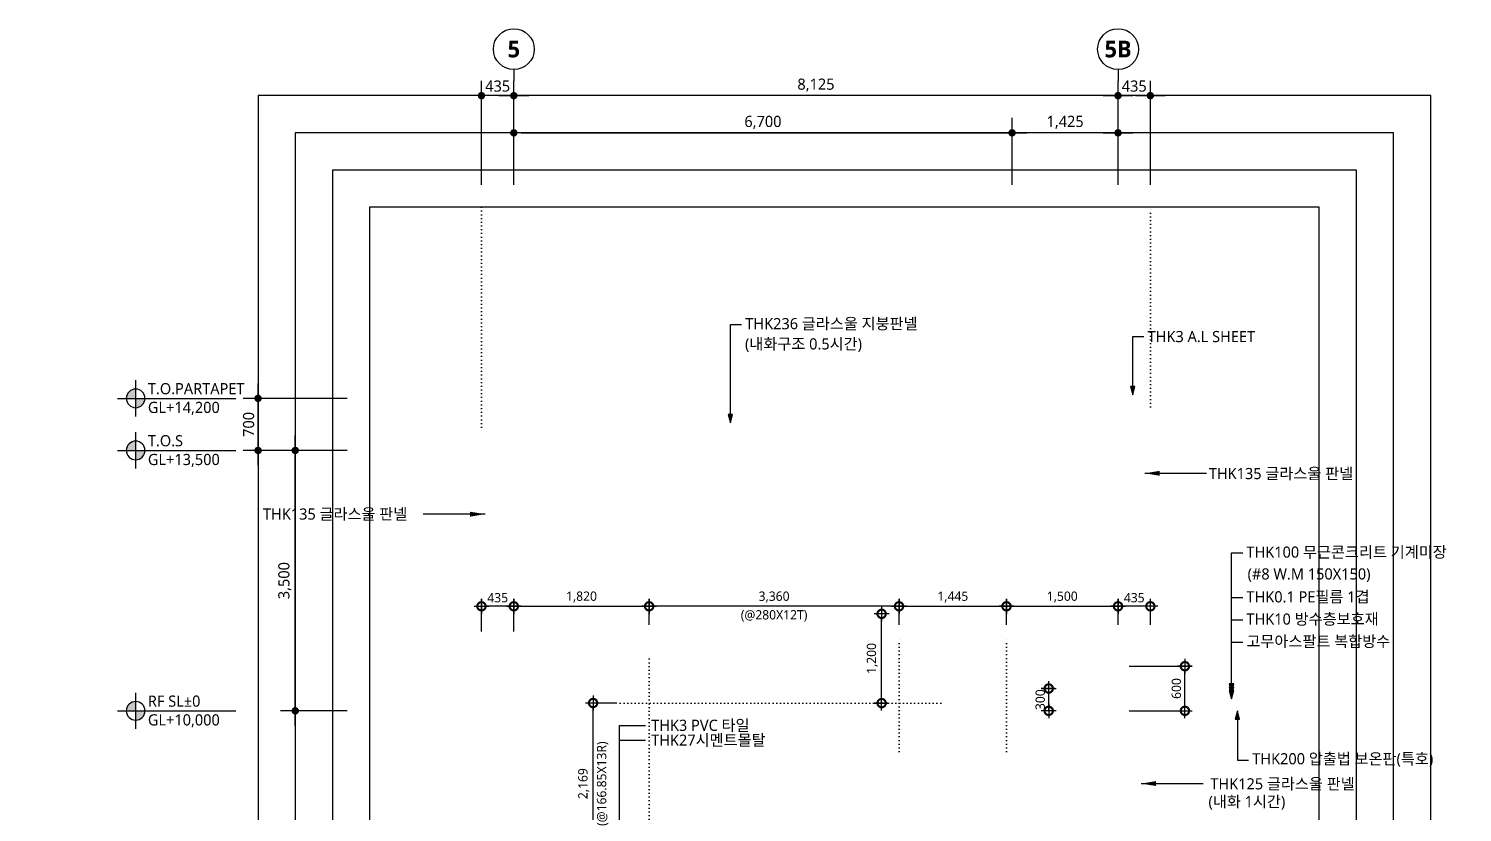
# Model space of a CAD drawing. Header units: millimetres. Extents: x 2325 to 124624, y 1250 to 28650.
# Drawn here: x 43940 to 63219, y 17004 to 27537 of the extents above; entities that cross this region are included whole.
import ezdxf
from ezdxf import colors
from ezdxf.entities.mleader import LeaderData, LeaderLine
from ezdxf.enums import TextEntityAlignment as Align
from ezdxf.math import Vec2, Vec3
from ezdxf.xclip import XClip

# ---------------------------------------------------------------- set-up
doc = ezdxf.new("R2010")
doc.units = ezdxf.units.MM
doc.header["$LTSCALE"] = 200
doc.header["$XCLIPFRAME"] = 0
doc.header["$PDMODE"] = 3
doc.linetypes.add('CEN-GAUN', pattern=[32.2, 30, -1, 0.2, -1])
doc.linetypes.add('DOT-GAUN', pattern=[1.25, 0, -1.25])
doc.layers.get('Defpoints').update_dxf_attribs({"color": 137})
for name, color, linetype in [('01하지철물', 253, 'Continuous'), ('3', 3, 'Continuous'), ('6방수', 6, 'Continuous'), ('8ELE', 8, 'Continuous'), ('A-CON', 2, 'Continuous'), ('A-ELE9', 9, 'Continuous'), ('CEN', 1, 'CEN-GAUN'), ('DIM', 7, 'Continuous'), ('DIM-INT', 7, 'Continuous'), ('HAT-254', 254, 'Continuous'), ('SEC-5', 6, 'Continuous'), ('SYM-BUB', 3, 'Continuous'), ('SYM-LEAD', 6, 'Continuous'), ('SYM-LEVEL', 7, 'Continuous'), ('TAG', 6, 'Continuous'), ('TEXT', 3, 'Continuous'), ('X-ER', 15, 'ER-X')]:
    doc.layers.add(name, color=color, linetype=linetype)
doc.layers.add('02Waste', color=171, linetype='Continuous', plot=False)
doc.layers.add('CEN-ETC', color=1, linetype='DOT-GAUN', plot=False)
doc.styles.get("Standard").update_dxf_attribs({"font": 'malgun.ttf'})
doc.styles.add('맑은고딕', font='malgun.ttf')
doc.styles.add('맑은고딕B', font='malgunbd.ttf')
doc.styles.add('스타일1', font='malgun.ttf')
doc.linetypes.add('ER-X', pattern='A,10,-0.8,["X",Standard,S=0.6,R=0,X=-0.15,Y=-0.3],-0.8', length=11.6)
doc.dimstyles.new('CJA-S-50', dxfattribs={"dimscale": 50, "dimtxt": 2.5, "dimasz": 1, "dimexe": 2, "dimexo": 3, "dimgap": 1, "dimtad": 1, "dimdec": 0, "dimzin": 1, "dimdsep": 46, "dimlunit": 6, "dimtxsty": '스타일1', "dimblk": 'GAUN-DOT', "dimcen": -2, "dimdle": 2, "dimclrd": 256, "dimclre": 256, "dimclrt": 3, "dimadec": 0, "dimazin": 0, "dimtfac": 1, "dimtdec": 0, "dimtix": 1, "dimtmove": 2, "dimatfit": 3, "dimldrblk": 'DOTSMALL', "dimfxl": 1, "dimtolj": 1, "dimtzin": 1, "dimarcsym": 0})
doc.dimstyles.new('DIM-QD 1', dxfattribs={"dimscale": 100, "dimtxt": 3, "dimasz": 1.5, "dimexe": 1, "dimexo": 0, "dimgap": 1, "dimtad": 1, "dimdec": 3, "dimdsep": 46, "dimlunit": 6, "dimtxsty": '스타일1', "dimblk1": 'ARCHTICK', "dimblk2": 'DOT', "dimsah": 1, "dimcen": 0, "dimclrd": 256, "dimclre": 256, "dimclrt": 3, "dimazin": 2, "dimtfac": 1, "dimtdec": 3, "dimtix": 1, "dimtmove": 2, "dimatfit": 3, "dimldrblk": 'DOT', "dimfxl": 1, "dimtolj": 1, "dimtzin": 0, "dimarcsym": 0})
doc.dimstyles.new('DIM-QD 2', dxfattribs={"dimscale": 100, "dimtxt": 3, "dimasz": 2, "dimexe": 1, "dimexo": 0, "dimgap": 1, "dimtad": 1, "dimdec": 3, "dimdsep": 46, "dimlunit": 6, "dimtxsty": '스타일1', "dimblk1": 'ARCHTICK', "dimblk2": 'DOT', "dimsah": 1, "dimcen": 0, "dimclrd": 256, "dimclre": 256, "dimclrt": 3, "dimazin": 2, "dimtfac": 1, "dimtdec": 3, "dimtix": 1, "dimtmove": 2, "dimatfit": 3, "dimfxl": 1, "dimtolj": 1, "dimtzin": 0, "dimarcsym": 0})
doc.dimstyles.new('GAUN-100', dxfattribs={"dimscale": 100, "dimtxt": 1.5, "dimasz": 1, "dimexe": 2, "dimexo": 3, "dimgap": 0.5, "dimtad": 1, "dimdec": 0, "dimzin": 1, "dimdsep": 46, "dimlunit": 6, "dimtxsty": '맑은고딕', "dimblk": 'CJDOT', "dimcen": 0.09, "dimdle": 1, "dimclrd": 256, "dimclre": 256, "dimclrt": 3, "dimadec": 0, "dimazin": 0, "dimtfac": 1, "dimtdec": 0, "dimtix": 1, "dimtmove": 2, "dimatfit": 3, "dimldrblk": 'CJDOT', "dimfxl": 1, "dimtolj": 1, "dimtzin": 1, "dimarcsym": 0})

# ---------------------------------------------------------------- blocks, each defined once
blk = doc.blocks.new('NEW_BUB')
at = {"layer": 'SYM-BUB', "color": 6}
blk.add_line((0, 3), (0, 0), dxfattribs=at)
blk.add_circle((0, 8.5), 5.5, dxfattribs=at)
at = {"layer": 'SYM-BUB', "color": 3, "style": '맑은고딕B'}
blk.add_attdef('X', text='', height=4.5, dxfattribs=at).set_placement((0, 8.5), align=Align.MIDDLE)
blk = doc.blocks.new('CJDOT')
blk.add_line((-2, 0), (2, 0))
at = {"const_width": 0.5}
blk.add_lwpolyline([(-0.25, 0, 1), (0.25, 0, 1)], format="xyb", close=True, dxfattribs=at)
blk = doc.blocks.new('*D23')
at = {"layer": 'Defpoints', "color": 0, "transparency": 16777216}
for p in [(50464, 26637), (50464, 25137), (58589, 25137)]:
    blk.add_point(p, dxfattribs=at)
at = {"layer": 'DIM', "lineweight": -2, "transparency": 16777216}
for p, q in [((50464, 25437), (50464, 26837)), ((58589, 25437), (58589, 26837)), ((58489, 26637), (50564, 26637))]:
    blk.add_line(p, q, dxfattribs=at)
at = {"layer": 'DIM', "lineweight": -2, "transparency": 16777216, "xscale": 100, "yscale": 100, "zscale": 100, "rotation": 180}
blk.add_blockref('CJDOT', (50464, 26637), dxfattribs=at)
at = {"layer": 'DIM', "lineweight": -2, "transparency": 16777216, "xscale": 100, "yscale": 100, "zscale": 100}
blk.add_blockref('CJDOT', (58589, 26637), dxfattribs=at)
at = {"layer": 'DIM', "color": 3, "transparency": 16777216, "insert": (54527, 26778), "char_height": 150, "attachment_point": 5, "style": '맑은고딕'}
blk.add_mtext('\\A1;8,125', dxfattribs=at)
blk = doc.blocks.new('*D24')
at = {"layer": 'Defpoints', "color": 0, "transparency": 16777216}
for p in [(48525, 21868), (47025, 8368), (48525, 8368)]:
    blk.add_point(p, dxfattribs=at)
at = {"layer": 'DIM', "lineweight": -2, "transparency": 16777216}
for p, q in [((48225, 21868), (46825, 21868)), ((47025, 21768), (47025, 8468)), ((48225, 8368), (46825, 8368))]:
    blk.add_line(p, q, dxfattribs=at)
at = {"layer": 'DIM', "lineweight": -2, "transparency": 16777216, "xscale": 100, "yscale": 100, "zscale": 100}
for p, rotation in [((47025, 21868), 90), ((47025, 8368), 270)]:
    blk.add_blockref('CJDOT', p, dxfattribs=dict(at, rotation=rotation))
at = {"layer": 'DIM', "color": 3, "transparency": 16777216, "insert": (46885, 15118), "char_height": 150, "attachment_point": 5, "rotation": 90, "style": '맑은고딕'}
blk.add_mtext('\\A1;13,500', dxfattribs=at)
blk = doc.blocks.new('*D25')
at = {"layer": 'Defpoints', "color": 0, "transparency": 16777216}
for p in [(47525, 21868), (48525, 21868), (48525, 18368)]:
    blk.add_point(p, dxfattribs=at)
at = {"layer": 'DIM', "lineweight": -2, "transparency": 16777216}
for p, q in [((48225, 21868), (47325, 21868)), ((47525, 18468), (47525, 21768)), ((48225, 18368), (47325, 18368))]:
    blk.add_line(p, q, dxfattribs=at)
at = {"layer": 'DIM', "lineweight": -2, "transparency": 16777216, "xscale": 100, "yscale": 100, "zscale": 100}
for p, rotation in [((47525, 21868), 90), ((47525, 18368), 270)]:
    blk.add_blockref('CJDOT', p, dxfattribs=dict(at, rotation=rotation))
at = {"layer": 'DIM', "color": 3, "transparency": 16777216, "insert": (47385, 20118), "char_height": 150, "attachment_point": 5, "rotation": 90, "style": '맑은고딕'}
blk.add_mtext('\\A1;3,500', dxfattribs=at)
blk = doc.blocks.new('*D26')
at = {"layer": 'Defpoints', "color": 0, "transparency": 16777216}
for p in [(48525, 18368), (47525, 13868), (48525, 13868)]:
    blk.add_point(p, dxfattribs=at)
at = {"layer": 'DIM', "lineweight": -2, "transparency": 16777216}
for p, q in [((48225, 18368), (47325, 18368)), ((47525, 18268), (47525, 13968)), ((48225, 13868), (47325, 13868))]:
    blk.add_line(p, q, dxfattribs=at)
at = {"layer": 'DIM', "lineweight": -2, "transparency": 16777216, "xscale": 100, "yscale": 100, "zscale": 100}
for p, rotation in [((47525, 18368), 90), ((47525, 13868), 270)]:
    blk.add_blockref('CJDOT', p, dxfattribs=dict(at, rotation=rotation))
at = {"layer": 'DIM', "color": 3, "transparency": 16777216, "insert": (47385, 16118), "char_height": 150, "attachment_point": 5, "rotation": 90, "style": '맑은고딕'}
blk.add_mtext('\\A1;4,500', dxfattribs=at)
blk = doc.blocks.new('LEVEL1')
at = {"layer": 'SYM-LEVEL'}
h = blk.add_hatch(color=6, dxfattribs=at)
edge = h.paths.add_edge_path()
edge.add_ellipse((4.87, 0), major_axis=(1.77, 1.77), ratio=1, start_angle=405, end_angle=495)
edge.add_line((2.37, 0), (4.87, 0))
edge.add_line((4.87, 0), (4.87, 2.5))
edge = h.paths.add_edge_path()
edge.add_ellipse((4.87, 0), major_axis=(1.77, 1.77), ratio=1, start_angle=225, end_angle=315)
edge.add_line((7.37, 0), (4.87, 0))
edge.add_line((4.87, 0), (4.87, -2.5))
at = {"layer": 'SYM-LEVEL', "color": 6}
for p, q in [((4.87, 4.87), (4.87, -4.87)), ((0, 0), (9.74, 0)), ((9.07, 0), (31.8, 0))]:
    blk.add_line(p, q, dxfattribs=at)
blk.add_ellipse((4.87, 0), major_axis=(1.77, 1.77), ratio=1, start_param=5.497787, end_param=11.780972, dxfattribs=at)
at = {"layer": 'SYM-LEVEL', "color": 3, "style": '스타일1'}
for tag, p in [('1층-바닥마감', (8.16, 1.11)), ('EL-+100', (8.16, -3.93))]:
    blk.add_attdef(tag, p, '', height=3, dxfattribs=at)
blk = doc.blocks.new('CJA-AH')
at = {"layer": 'TAG'}
h = blk.add_hatch(color=256, dxfattribs=at)
h.dxf.hatch_style = 1
h.paths.add_polyline_path([(-0.75, -0.2), (0, 0), (-0.75, 0.2)])
blk.add_lwpolyline([(-0.75, -0.2), (0, 0), (-0.75, 0.2)], close=True, dxfattribs=at)
blk.add_lwpolyline([(0, 0), (-1, 0)], dxfattribs=at)
blk = doc.blocks.new('_ARCHTICK')
at = {"color": 0, "linetype": 'ByBlock', "const_width": 0.15}
blk.add_lwpolyline([(-0.5, -0.5), (0.5, 0.5)], dxfattribs=at)
blk = doc.blocks.new('_DOT')
at = {"color": 0, "linetype": 'ByBlock'}
blk.add_line((-0.5, 0), (-1, 0), dxfattribs=at)
at = {"color": 0, "linetype": 'ByBlock', "const_width": 0.5}
blk.add_lwpolyline([(-0.25, 0, 1), (0.25, 0, 1)], format="xyb", close=True, dxfattribs=at)
blk = doc.blocks.new('*D30')
at = {"layer": 'Defpoints', "color": 0, "transparency": 16777216}
for p in [(47025, 22568), (48525, 22568), (48525, 21868)]:
    blk.add_point(p, dxfattribs=at)
at = {"layer": 'DIM', "lineweight": -2, "transparency": 16777216}
for p, q in [((48225, 22568), (46825, 22568)), ((47025, 21968), (47025, 22468)), ((48225, 21868), (46825, 21868))]:
    blk.add_line(p, q, dxfattribs=at)
at = {"layer": 'DIM', "lineweight": -2, "transparency": 16777216, "xscale": 100, "yscale": 100, "zscale": 100}
for p, rotation in [((47025, 22568), 90), ((47025, 21868), 270)]:
    blk.add_blockref('CJDOT', p, dxfattribs=dict(at, rotation=rotation))
at = {"layer": 'DIM', "color": 3, "transparency": 16777216, "insert": (46898, 22218), "char_height": 150, "attachment_point": 5, "rotation": 90, "style": '맑은고딕'}
blk.add_mtext('\\A1;700', dxfattribs=at)
blk = doc.blocks.new('GAUN-DOT')
at = {"linetype": 'ByBlock'}
for p, q in [((2, 0), (-2, 0)), ((0, -2), (0, 2))]:
    blk.add_line(p, q, dxfattribs=at)
at = {"const_width": 2.25}
blk.add_lwpolyline([(0, 0.28125, 1), (0, -0.28125, 1)], format="xyb", close=True, dxfattribs=at)
blk = doc.blocks.new('*D32')
at = {"layer": 'Defpoints', "color": 0, "transparency": 16777216}
for p in [(52284, 19773), (50464, 19372), (52284, 19372)]:
    blk.add_point(p, dxfattribs=at)
at = {"layer": 'DIM-INT', "lineweight": -2, "transparency": 16777216}
for p, q in [((50464, 19522), (50464, 19873)), ((52284, 19522), (52284, 19873)), ((50514, 19773), (52234, 19773))]:
    blk.add_line(p, q, dxfattribs=at)
at = {"layer": 'DIM-INT', "lineweight": -2, "transparency": 16777216, "xscale": 50, "yscale": 50, "zscale": 50, "rotation": 180}
blk.add_blockref('GAUN-DOT', (50464, 19773), dxfattribs=at)
at = {"layer": 'DIM-INT', "lineweight": -2, "transparency": 16777216, "xscale": 50, "yscale": 50, "zscale": 50}
blk.add_blockref('GAUN-DOT', (52284, 19773), dxfattribs=at)
at = {"layer": 'DIM-INT', "color": 3, "transparency": 16777216, "insert": (51374, 19898), "char_height": 125, "attachment_point": 5, "style": '스타일1'}
blk.add_mtext('\\A1;1,820', dxfattribs=at)
blk = doc.blocks.new('_DotSmall')
at = {"color": 0, "linetype": 'ByBlock', "const_width": 0.5}
blk.add_lwpolyline([(-0.0625, 0, 1), (0.0625, 0, 1)], format="xyb", close=True, dxfattribs=at)
blk = doc.blocks.new('*D33')
at = {"layer": 'Defpoints', "color": 0, "transparency": 16777216}
for p in [(52284, 19773), (52284, 19372), (55644, 19372)]:
    blk.add_point(p, dxfattribs=at)
at = {"layer": 'DIM-INT', "lineweight": -2, "transparency": 16777216}
for p, q in [((52284, 19522), (52284, 19873)), ((55644, 19522), (55644, 19873)), ((55594, 19773), (52334, 19773))]:
    blk.add_line(p, q, dxfattribs=at)
at = {"layer": 'DIM-INT', "lineweight": -2, "transparency": 16777216, "xscale": 50, "yscale": 50, "zscale": 50, "rotation": 180}
blk.add_blockref('GAUN-DOT', (52284, 19773), dxfattribs=at)
at = {"layer": 'DIM-INT', "lineweight": -2, "transparency": 16777216, "xscale": 50, "yscale": 50, "zscale": 50}
blk.add_blockref('GAUN-DOT', (55644, 19773), dxfattribs=at)
at = {"layer": 'DIM-INT', "color": 3, "transparency": 16777216, "char_height": 125, "attachment_point": 5, "style": '스타일1'}
for s, insert in [('\\A1;3,360', (53964, 19898)), ('\\A1;(@280X12T)', (53964, 19645))]:
    blk.add_mtext(s, dxfattribs=dict(at, insert=insert))
blk = doc.blocks.new('*D34')
at = {"layer": 'Defpoints', "color": 0, "transparency": 16777216}
for p in [(57089, 19773), (55644, 19372), (57089, 19372)]:
    blk.add_point(p, dxfattribs=at)
at = {"layer": 'DIM-INT', "lineweight": -2, "transparency": 16777216}
for p, q in [((55644, 19522), (55644, 19873)), ((57089, 19522), (57089, 19873)), ((55694, 19773), (57039, 19773))]:
    blk.add_line(p, q, dxfattribs=at)
at = {"layer": 'DIM-INT', "lineweight": -2, "transparency": 16777216, "xscale": 50, "yscale": 50, "zscale": 50, "rotation": 180}
blk.add_blockref('GAUN-DOT', (55644, 19773), dxfattribs=at)
at = {"layer": 'DIM-INT', "lineweight": -2, "transparency": 16777216, "xscale": 50, "yscale": 50, "zscale": 50}
blk.add_blockref('GAUN-DOT', (57089, 19773), dxfattribs=at)
at = {"layer": 'DIM-INT', "color": 3, "transparency": 16777216, "insert": (56367, 19898), "char_height": 125, "attachment_point": 5, "style": '스타일1'}
blk.add_mtext('\\A1;1,445', dxfattribs=at)
blk = doc.blocks.new('*D42')
at = {"layer": 'Defpoints', "color": 0, "transparency": 16777216}
for p in [(50029, 26637), (50029, 25137), (50464, 25137)]:
    blk.add_point(p, dxfattribs=at)
at = {"layer": 'DIM', "lineweight": -2, "transparency": 16777216}
for p, q in [((50029, 25437), (50029, 26837)), ((50464, 25437), (50464, 26837)), ((50364, 26637), (50129, 26637))]:
    blk.add_line(p, q, dxfattribs=at)
at = {"layer": 'DIM', "lineweight": -2, "transparency": 16777216, "xscale": 100, "yscale": 100, "zscale": 100, "rotation": 180}
blk.add_blockref('CJDOT', (50029, 26637), dxfattribs=at)
at = {"layer": 'DIM', "lineweight": -2, "transparency": 16777216, "xscale": 100, "yscale": 100, "zscale": 100}
blk.add_blockref('CJDOT', (50464, 26637), dxfattribs=at)
at = {"layer": 'DIM', "color": 3, "transparency": 16777216, "insert": (50247, 26765), "char_height": 150, "attachment_point": 5, "style": '맑은고딕'}
blk.add_mtext('\\A1;435', dxfattribs=at)
blk = doc.blocks.new('*D43')
at = {"layer": 'Defpoints', "color": 0, "transparency": 16777216}
for p in [(58589, 26637), (58589, 25137), (59024, 25137)]:
    blk.add_point(p, dxfattribs=at)
at = {"layer": 'DIM', "lineweight": -2, "transparency": 16777216}
for p, q in [((58589, 25437), (58589, 26837)), ((59024, 25437), (59024, 26837)), ((58924, 26637), (58689, 26637))]:
    blk.add_line(p, q, dxfattribs=at)
at = {"layer": 'DIM', "lineweight": -2, "transparency": 16777216, "xscale": 100, "yscale": 100, "zscale": 100, "rotation": 180}
blk.add_blockref('CJDOT', (58589, 26637), dxfattribs=at)
at = {"layer": 'DIM', "lineweight": -2, "transparency": 16777216, "xscale": 100, "yscale": 100, "zscale": 100}
blk.add_blockref('CJDOT', (59024, 26637), dxfattribs=at)
at = {"layer": 'DIM', "color": 3, "transparency": 16777216, "insert": (58807, 26765), "char_height": 150, "attachment_point": 5, "style": '맑은고딕'}
blk.add_mtext('\\A1;435', dxfattribs=at)
blk = doc.blocks.new('*D46')
at = {"layer": 'Defpoints', "color": 0, "transparency": 16777216}
for p in [(51530, 18473), (52001, 18473), (52001, 16304)]:
    blk.add_point(p, dxfattribs=at)
at = {"layer": 'DIM-INT', "lineweight": -2, "transparency": 16777216}
for p, q in [((51851, 18473), (51430, 18473)), ((51530, 16354), (51530, 18423)), ((51851, 16304), (51430, 16304))]:
    blk.add_line(p, q, dxfattribs=at)
at = {"layer": 'DIM-INT', "lineweight": -2, "transparency": 16777216, "xscale": 50, "yscale": 50, "zscale": 50}
for p, rotation in [((51530, 18473), 90), ((51530, 16304), 270)]:
    blk.add_blockref('GAUN-DOT', p, dxfattribs=dict(at, rotation=rotation))
at = {"layer": 'DIM-INT', "color": 3, "transparency": 16777216, "char_height": 125, "attachment_point": 5, "rotation": 90, "style": '스타일1'}
for s, insert in [('\\A1;(@166.85X13R)', (51658, 17389)), ('\\A1;2,169', (51404, 17389))]:
    blk.add_mtext(s, dxfattribs=dict(at, insert=insert))
blk = doc.blocks.new('*D72')
at = {"layer": 'Defpoints', "color": 0, "transparency": 16777216}
for p in [(50029, 19773), (50029, 19285), (50464, 19285)]:
    blk.add_point(p, dxfattribs=at)
at = {"layer": 'DIM-INT', "lineweight": -2, "transparency": 16777216}
for p, q in [((50029, 19435), (50029, 19873)), ((50464, 19435), (50464, 19873)), ((50414, 19773), (50079, 19773))]:
    blk.add_line(p, q, dxfattribs=at)
at = {"layer": 'DIM-INT', "lineweight": -2, "transparency": 16777216, "xscale": 50, "yscale": 50, "zscale": 50, "rotation": 180}
blk.add_blockref('GAUN-DOT', (50029, 19773), dxfattribs=at)
at = {"layer": 'DIM-INT', "lineweight": -2, "transparency": 16777216, "xscale": 50, "yscale": 50, "zscale": 50}
blk.add_blockref('GAUN-DOT', (50464, 19773), dxfattribs=at)
at = {"layer": 'DIM-INT', "color": 3, "transparency": 16777216, "insert": (50247, 19888), "char_height": 125, "attachment_point": 5, "style": '스타일1'}
blk.add_mtext('\\A1;435', dxfattribs=at)
blk = doc.blocks.new('*D73')
at = {"layer": 'Defpoints', "color": 0, "transparency": 16777216}
for p in [(58589, 19773), (58589, 19372), (59024, 19372)]:
    blk.add_point(p, dxfattribs=at)
at = {"layer": 'DIM-INT', "lineweight": -2, "transparency": 16777216}
for p, q in [((58589, 19522), (58589, 19873)), ((59024, 19522), (59024, 19873)), ((58974, 19773), (58639, 19773))]:
    blk.add_line(p, q, dxfattribs=at)
at = {"layer": 'DIM-INT', "lineweight": -2, "transparency": 16777216, "xscale": 50, "yscale": 50, "zscale": 50, "rotation": 180}
blk.add_blockref('GAUN-DOT', (58589, 19773), dxfattribs=at)
at = {"layer": 'DIM-INT', "lineweight": -2, "transparency": 16777216, "xscale": 50, "yscale": 50, "zscale": 50}
blk.add_blockref('GAUN-DOT', (59024, 19773), dxfattribs=at)
at = {"layer": 'DIM-INT', "color": 3, "transparency": 16777216, "insert": (58807, 19888), "char_height": 125, "attachment_point": 5, "style": '스타일1'}
blk.add_mtext('\\A1;435', dxfattribs=at)
blk = doc.blocks.new('*D74')
at = {"layer": 'Defpoints', "color": 0, "transparency": 16777216}
for p in [(58589, 18968), (59488, 18968), (58589, 18368)]:
    blk.add_point(p, dxfattribs=at)
at = {"layer": 'DIM-INT', "lineweight": -2, "transparency": 16777216}
for p, q in [((58739, 18968), (59588, 18968)), ((59488, 18418), (59488, 18918)), ((58739, 18368), (59588, 18368))]:
    blk.add_line(p, q, dxfattribs=at)
at = {"layer": 'DIM-INT', "lineweight": -2, "transparency": 16777216, "xscale": 50, "yscale": 50, "zscale": 50}
for p, rotation in [((59488, 18968), 90), ((59488, 18368), 270)]:
    blk.add_blockref('GAUN-DOT', p, dxfattribs=dict(at, rotation=rotation))
at = {"layer": 'DIM-INT', "color": 3, "transparency": 16777216, "insert": (59373, 18668), "char_height": 125, "attachment_point": 5, "rotation": 90, "style": '스타일1'}
blk.add_mtext('\\A1;600', dxfattribs=at)
blk = doc.blocks.new('*D153')
at = {"layer": 'Defpoints', "color": 0, "transparency": 16777216}
for p in [(57657, 18668), (57892, 18668), (57892, 18368)]:
    blk.add_point(p, dxfattribs=at)
at = {"layer": 'DIM-INT', "lineweight": -2, "transparency": 16777216}
for p, q in [((57657, 18718), (57657, 18768)), ((57742, 18668), (57557, 18668)), ((57657, 18368), (57657, 18668)), ((57742, 18368), (57557, 18368)), ((57657, 18318), (57657, 18268))]:
    blk.add_line(p, q, dxfattribs=at)
at = {"layer": 'DIM-INT', "lineweight": -2, "transparency": 16777216, "xscale": 50, "yscale": 50, "zscale": 50}
for p, rotation in [((57657, 18668), 270), ((57657, 18368), 90)]:
    blk.add_blockref('GAUN-DOT', p, dxfattribs=dict(at, rotation=rotation))
at = {"layer": 'DIM-INT', "color": 3, "transparency": 16777216, "insert": (57543, 18518), "char_height": 125, "attachment_point": 5, "rotation": 90, "style": '스타일1'}
blk.add_mtext('\\A1;300', dxfattribs=at)
blk = doc.blocks.new('dddbbsdfd')
at = {"layer": 'HAT-254'}
h = blk.add_hatch(color=256, dxfattribs=at)
h.dxf.hatch_style = 1
h.paths.add_polyline_path([(233855.8, 129398.4), (234205.8, 129398.4), (234205.8, 129248.4), (214955.8, 129248.4), (214955.8, 129398.4), (215055.8, 129398.4), (215055.8, 129898.4), (215205.8, 129898.4), (215205.8, 129818.4), (215345.8, 129788.4), (215345.8, 129668.4), (215175.8, 129668.4), (215205.8, 129628.4), (215205.8, 129398.4), (233705.8, 129398.4), (233705.8, 129728.4), (233735.8, 129768.4), (233565.8, 129768.4), (233565.8, 129888.4), (233705.8, 129918.4), (233705.8, 129998.4), (233855.8, 129998.4)])
at = {"layer": '01하지철물'}
for points in [[(214690.8, 130498.4), (233670.8, 130498.4)], [(233670.8, 130398.4), (215300.8, 130398.4)]]:
    blk.add_lwpolyline(points, dxfattribs=at)
at = {"layer": '3', "color": 251}
for p, q in [((233670.8, 130698.4), (215355.8, 130698.4)), ((233670.8, 130648.4), (215355.8, 130648.4))]:
    blk.add_line(p, q, dxfattribs=at)
at = {"layer": '3'}
blk.add_line((233655.8, 129523.4), (215265.8, 129523.4), dxfattribs=at)
at = {"layer": '6방수', "ltscale": 0.3}
blk.add_lwpolyline([(233655.8, 129398.4), (215220.8, 129398.4), (215210.8, 129408.4), (215210.8, 129630), (215182.1, 129668.4)], dxfattribs=at)
at = {"layer": '8ELE'}
blk.add_lwpolyline([(233705.8, 129403.4), (215225.8, 129403.4), (215215.8, 129413.4), (215215.8, 129631.7), (215188.3, 129668.4)], dxfattribs=at)
at = {"layer": 'A-CON'}
blk.add_lwpolyline([(233855.8, 129398.4), (234205.8, 129398.4), (234205.8, 129248.4), (214955.8, 129248.4), (214955.8, 129398.4), (215055.8, 129398.4), (215055.8, 129898.4), (215205.8, 129898.4), (215205.8, 129818.4), (215345.8, 129788.4), (215345.8, 129668.4), (215175.8, 129668.4), (215205.8, 129628.4), (215205.8, 129398.4), (233705.8, 129398.4)], dxfattribs=at)
at = {"layer": 'A-ELE9', "color": 251}
blk.add_line((227906.6, 129233.4), (234007.8, 129233.4), dxfattribs=at)
at = {"layer": 'CEN'}
for p, q in [((269155.8, 133598.4), (204155.8, 133598.4)), ((269155.8, 132898.4), (204155.8, 132898.4)), ((269155.8, 132648.4), (204155.8, 132648.4)), ((269155.8, 129398.4), (204155.8, 129398.4))]:
    blk.add_line(p, q, dxfattribs=at)
at = {"layer": 'SEC-5'}
blk.add_line((233705.8, 129423.7), (215210.8, 129423.7), dxfattribs=at)
at = {"layer": 'X-ER', "color": 15, "ltscale": 0.2}
blk.add_lwpolyline([(215265.8, 129473.4), (233655.8, 129473.4)], dxfattribs=at)
blk = doc.blocks.new('*D250')
at = {"layer": 'Defpoints', "color": 0, "transparency": 16777216}
for p in [(57164, 26137), (50464, 25137), (57164, 25137)]:
    blk.add_point(p, dxfattribs=at)
at = {"layer": 'DIM', "lineweight": -2, "transparency": 16777216}
for p, q in [((50464, 25437), (50464, 26337)), ((57164, 25437), (57164, 26337)), ((50564, 26137), (57064, 26137))]:
    blk.add_line(p, q, dxfattribs=at)
at = {"layer": 'DIM', "lineweight": -2, "transparency": 16777216, "xscale": 100, "yscale": 100, "zscale": 100, "rotation": 180}
blk.add_blockref('CJDOT', (50464, 26137), dxfattribs=at)
at = {"layer": 'DIM', "lineweight": -2, "transparency": 16777216, "xscale": 100, "yscale": 100, "zscale": 100}
blk.add_blockref('CJDOT', (57164, 26137), dxfattribs=at)
at = {"layer": 'DIM', "color": 3, "transparency": 16777216, "insert": (53814, 26277), "char_height": 150, "attachment_point": 5, "style": '맑은고딕'}
blk.add_mtext('\\A1;6,700', dxfattribs=at)
blk = doc.blocks.new('*D266')
at = {"layer": 'Defpoints', "color": 0, "transparency": 16777216}
for p in [(55410, 19672), (55644, 19672), (55644, 18472)]:
    blk.add_point(p, dxfattribs=at)
at = {"layer": 'DIM-INT', "lineweight": -2, "transparency": 16777216}
for p, q in [((55494, 19672), (55310, 19672)), ((55410, 18522), (55410, 19622)), ((55494, 18472), (55310, 18472))]:
    blk.add_line(p, q, dxfattribs=at)
at = {"layer": 'DIM-INT', "lineweight": -2, "transparency": 16777216, "xscale": 50, "yscale": 50, "zscale": 50}
for p, rotation in [((55410, 19672), 90), ((55410, 18472), 270)]:
    blk.add_blockref('GAUN-DOT', p, dxfattribs=dict(at, rotation=rotation))
at = {"layer": 'DIM-INT', "color": 3, "transparency": 16777216, "insert": (55284, 19072), "char_height": 125, "attachment_point": 5, "rotation": 90, "style": '스타일1'}
blk.add_mtext('\\A1;1,200', dxfattribs=at)
blk = doc.blocks.new('*D267')
at = {"layer": 'Defpoints', "color": 0, "transparency": 16777216}
for p in [(58589, 19773), (57089, 19372), (58589, 19372)]:
    blk.add_point(p, dxfattribs=at)
at = {"layer": 'DIM-INT', "lineweight": -2, "transparency": 16777216}
for p, q in [((57089, 19522), (57089, 19873)), ((58589, 19522), (58589, 19873)), ((57139, 19773), (58539, 19773))]:
    blk.add_line(p, q, dxfattribs=at)
at = {"layer": 'DIM-INT', "lineweight": -2, "transparency": 16777216, "xscale": 50, "yscale": 50, "zscale": 50, "rotation": 180}
blk.add_blockref('GAUN-DOT', (57089, 19773), dxfattribs=at)
at = {"layer": 'DIM-INT', "lineweight": -2, "transparency": 16777216, "xscale": 50, "yscale": 50, "zscale": 50}
blk.add_blockref('GAUN-DOT', (58589, 19773), dxfattribs=at)
at = {"layer": 'DIM-INT', "color": 3, "transparency": 16777216, "insert": (57839, 19898), "char_height": 125, "attachment_point": 5, "style": '스타일1'}
blk.add_mtext('\\A1;1,500', dxfattribs=at)
blk = doc.blocks.new('*D269')
at = {"layer": 'Defpoints', "color": 0, "transparency": 16777216}
for p in [(57164, 26137), (57164, 25137), (58589, 25137)]:
    blk.add_point(p, dxfattribs=at)
at = {"layer": 'DIM', "lineweight": -2, "transparency": 16777216}
for p, q in [((57164, 25437), (57164, 26337)), ((58589, 25437), (58589, 26337)), ((58489, 26137), (57264, 26137))]:
    blk.add_line(p, q, dxfattribs=at)
at = {"layer": 'DIM', "lineweight": -2, "transparency": 16777216, "xscale": 100, "yscale": 100, "zscale": 100, "rotation": 180}
blk.add_blockref('CJDOT', (57164, 26137), dxfattribs=at)
at = {"layer": 'DIM', "lineweight": -2, "transparency": 16777216, "xscale": 100, "yscale": 100, "zscale": 100}
blk.add_blockref('CJDOT', (58589, 26137), dxfattribs=at)
at = {"layer": 'DIM', "color": 3, "transparency": 16777216, "insert": (57877, 26278), "char_height": 150, "attachment_point": 5, "style": '맑은고딕'}
blk.add_mtext('\\A1;1,425', dxfattribs=at)

msp = doc.modelspace()

# ---------------------------------------------------------------- linework, layer by layer
at = {"layer": '02Waste'}
for points in [[(47025, 2451.1), (62795.4, 2451.1), (62795.4, 26637.2), (47025, 26637.2)], [(47525, 2951.1), (62295.4, 2951.1), (62295.4, 26137.2), (47525, 26137.2)], [(48025, 3451.1), (61795.4, 3451.1), (61795.4, 25637.2), (48025, 25637.2)], [(48525, 3951.1), (61295.4, 3951.1), (61295.4, 25137.2), (48525, 25137.2)]]:
    msp.add_lwpolyline(points, close=True, dxfattribs=at)
at = {"layer": 'CEN-ETC', "ltscale": 0.2}
for p, q in [((50029.3, 25137.2), (50029.3, 22122.8)), ((59024.3, 22454.1), (59024.3, 25137.2)), ((55644.3, 17821), (55644.3, 19356.5)), ((57089.3, 17821), (57089.3, 19356.5)), ((52284.3, 19065.1), (52284.3, 10934)), ((56204.3, 18473.2), (51809.7, 18473.2))]:
    msp.add_line(p, q, dxfattribs=at)
at = {"layer": 'SYM-LEAD'}
msp.add_line((52235.6, 17970.5), (51885.6, 17970.5), dxfattribs=at)

# ---------------------------------------------------------------- block references
ref = msp.add_blockref('dddbbsdfd', (-164920.1, -111030.2))
XClip(ref).set_block_clipping_path([(232155.531008494, 128100.966), (240155.531008494, 136167.4144981058)])
at = {"layer": 'SYM-BUB', "xscale": 50.00000000004174, "yscale": 50.00000000004174, "zscale": 50.00000000004174}
for p, values in [((50464.3, 26837.2), {'X': '5'}), ((58589.3, 26837.2), {'X': '5B'})]:
    msp.add_blockref('NEW_BUB', p, dxfattribs=at).add_auto_attribs(values)
at = {"layer": 'SYM-LEVEL', "xscale": 50.00000000004174, "yscale": 50.00000000004174, "zscale": 50.00000000004174}
for p, values in [((45135, 22568.1), {'EL-+100': 'GL+14,200', '1층-바닥마감': 'T.O.PARTAPET'}), ((45135, 21868.1), {'EL-+100': 'GL+13,500', '1층-바닥마감': 'T.O.S'}), ((45135, 18368.1), {'EL-+100': 'GL+10,000', '1층-바닥마감': 'RF SL±0'})]:
    msp.add_blockref('LEVEL1', p, dxfattribs=at).add_auto_attribs(values)

# ---------------------------------------------------------------- texts
at = {"layer": 'TEXT', "color": 3, "style": '스타일1'}
for s, p in [('(내화구조 0.5시간)', (53572.9, 23225.7)), ('THK135 글라스울 판넬', (59809.8, 21482.6)), ('THK135 글라스울 판넬', (47091.1, 20938.5)), ('(#8 W.M 150X150)', (60331.1, 20133.3)), ('THK3 PVC 타일', (52310.6, 18098.9)), ('THK27시멘트몰탈', (52310.6, 17898.9)), ('THK125 글라스울 판넬', (59830.5, 17311.9)), ('(내화 1시간)', (59805.4, 17073))]:
    msp.add_text(s, height=150, dxfattribs=at).set_placement(p)

# ---------------------------------------------------------------- dimensions: what is measured, and where the dimension line sits
at = {"layer": 'DIM'}
for base, p1, p2, picture, middle in [((50029.3, 26637.2), (50464.3, 25137.2), (50029.3, 25137.2), '*D42', (50246.8, 26764.7)), ((50464.3, 26637.2), (58589.3, 25137.2), (50464.3, 25137.2), '*D23', (54526.8, 26777.7)), ((58589.3, 26637.2), (59024.3, 25137.2), (58589.3, 25137.2), '*D43', (58806.8, 26764.7))]:
    dim = msp.add_linear_dim(base=base, p1=p1, p2=p2, dimstyle='GAUN-100', dxfattribs=at)
    dim.commit()
    dim.dimension.update_dxf_attribs({"geometry": picture, "text_midpoint": middle})
for base, p1, p2, angle, picture, middle in [((57164.3, 26137.2), (50464.3, 25137.2), (57164.3, 25137.2), 180, '*D250', (53814.3, 26277.3)), ((57164.3, 26137.2), (58589.3, 25137.2), (57164.3, 25137.2), 0, '*D269', (57876.8, 26277.7)), ((47025, 22568.1), (48525, 21868.1), (48525, 22568.1), 270, '*D30', (46897.5, 22218.1)), ((47025, 8368.1), (48525, 21868.1), (48525, 8368.1), 90, '*D24', (46884.5, 15118.1)), ((47525, 21868.1), (48525, 18368.1), (48525, 21868.1), 270, '*D25', (47384.9, 20118.1)), ((47525, 13868.1), (48525, 18368.1), (48525, 13868.1), 90, '*D26', (47384.9, 16118.1))]:
    dim = msp.add_linear_dim(base=base, p1=p1, p2=p2, angle=angle, dimstyle='GAUN-100', dxfattribs=at)
    dim.commit()
    dim.dimension.update_dxf_attribs({"geometry": picture, "text_midpoint": middle})
at = {"layer": 'DIM-INT'}
for base, p1, p2, picture, middle in [((50029.3, 19773.1), (50464.3, 19284.8), (50029.3, 19284.8), '*D72', (50246.8, 19887.7)), ((58589.3, 19773.1), (59024.3, 19372), (58589.3, 19372), '*D73', (58806.8, 19887.7))]:
    dim = msp.add_linear_dim(base=base, p1=p1, p2=p2, dimstyle='CJA-S-50', dxfattribs=at)
    dim.commit()
    dim.dimension.update_dxf_attribs({"geometry": picture, "text_midpoint": middle})
for base, p1, p2, angle, picture, middle in [((52284.3, 19773.1), (50464.3, 19372), (52284.3, 19372), 180, '*D32', (51374.3, 19898.5)), ((57089.3, 19773.1), (55644.3, 19372), (57089.3, 19372), 180, '*D34', (56366.8, 19898.5)), ((55409.5, 19672), (55644.3, 18472), (55644.3, 19672), 270, '*D266', (55284.1, 19072)), ((59487.9, 18968.1), (58589.3, 18368.1), (58589.3, 18968.1), 90, '*D74', (59373.3, 18668.1)), ((57657.4, 18668.1), (57892.2, 18368.1), (57892.2, 18668.1), 270, '*D153', (57542.9, 18518.1))]:
    dim = msp.add_linear_dim(base=base, p1=p1, p2=p2, angle=angle, dimstyle='CJA-S-50', dxfattribs=at)
    dim.commit()
    dim.dimension.update_dxf_attribs({"geometry": picture, "text_midpoint": middle})
dim = msp.add_linear_dim(base=(52284.3, 19773.1), p1=(55644.3, 19372), p2=(52284.3, 19372), text='<>\\X(@280X12T)', dimstyle='CJA-S-50', dxfattribs=at)
dim.commit()
dim.dimension.update_dxf_attribs({"geometry": '*D33', "text_midpoint": (53964.3, 19773.1)})
dim = msp.add_linear_dim(base=(58589.3, 19773.1), p1=(57089.3, 19372), p2=(58589.3, 19372), dimstyle='CJA-S-50', override={"dimscale": 50, "dimtxt": 2.5, "dimasz": 1, "dimexe": 2, "dimexo": 3, "dimgap": 1, "dimtad": 1, "dimjust": 0, "dimtih": 0, "dimtoh": 0, "dimdec": 0, "dimlfac": 1, "dimrnd": 0, "dimzin": 1, "dimdsep": 46, "dimlunit": 6, "dimpost": '', "dimblk": 'GAUN-DOT', "dimsah": 0, "dimtsz": 0, "dimcen": -2, "dimdle": 2, "dimse1": 0, "dimse2": 0, "dimsd1": 0, "dimsd2": 0, "dimclrd": 256, "dimclre": 256, "dimclrt": 3, "dimaunit": 0, "dimadec": 0, "dimazin": 0, "dimtol": 0, "dimlim": 0, "dimtp": 0, "dimtm": 0, "dimtfac": 1, "dimtdec": 0, "dimtix": 1, "dimtofl": 1, "dimtmove": 2, "dimatfit": 3, "dimldrblk": 'DotSmall', "dimfxl": 1, "dimfxlon": 0, "dimtvp": 0, "dimtfill": 0, "dimtfillclr": 0, "dimfrac": 0, "dimtolj": 1, "dimtzin": 1, "dimlwd": 65534, "dimlwe": 65534, "dimarcsym": 0}, dxfattribs=at)
dim.commit()
dim.dimension.update_dxf_attribs({"geometry": '*D267', "text_midpoint": (57839.3, 19898.5)})
dim = msp.add_linear_dim(base=(51529.7, 18473.2), p1=(52001.1, 16304.1), p2=(52001.1, 18473.2), angle=270, text='<>\\X(@166.85X13R)', dimstyle='CJA-S-50', dxfattribs=at)
dim.commit()
dim.dimension.update_dxf_attribs({"geometry": '*D46', "text_midpoint": (51529.7, 17388.7)})

# ---------------------------------------------------------------- leaders
at = {"layer": 'SYM-LEAD'}
for points in [[(58948.1, 21560.9), (59741.9, 21560.9), (59779.9, 21560.9)], [(50076.5, 21011.5), (49282.8, 21011.5), (49244.7, 21011.5)], [(58899.8, 17390.3), (59693.5, 17390.3), (59731.6, 17390.3)]]:
    msp.add_leader(points, dimstyle='DIM-QD 2', dxfattribs=at)
msp.add_leader([(51885.6, 16304.1), (51885.6, 18170.5), (52235.6, 18170.5)], dimstyle='DIM-QD 1', override={"dimscale": 50, "dimasz": 1.5, "dimtad": 0, "dimclrd": 6, "dimldrblk": 'DOT'}, dxfattribs=at)
ml = msp.add_multileader_mtext('Standard', dxfattribs=at)
ml.set_content('THK200 압출법 보온판(특호)', color=3, style='맑은고딕')
ml.set_leader_properties(color=6)
ml.set_arrow_properties(name='CJA-AH')
ml.build(insert=Vec2(0, 0))
ml.multileader.update_dxf_attribs({"dogleg_length": 3, "arrow_head_size": 150})
ctx = ml.context
ctx.base_point, ctx.char_height, ctx.arrow_head_size, ctx.landing_gap_size, ctx.plane_origin = Vec3(60343.8, 17706.9), 150, 150, 50, Vec3(60818.5, 20691)
notes = []
notes.append((ctx, [(0, (1, 1, 0), (60193.8, 17706.9), (1, 0), 150, [(0, [(60193.8, 18366.6)], 0, [])])]))
ctx.mtext.insert, ctx.mtext.flow_direction = Vec3(60393.8, 17798.9), 5
at = {"layer": 'TAG', "color": 3}
ml = msp.add_multileader_mtext('Standard', dxfattribs=at)
ml.set_content('THK236 글라스울 지붕판넬', color=3, style='맑은고딕')
ml.set_leader_properties(color=6)
ml.set_arrow_properties(name='CJA-AH')
ml.build(insert=Vec2(0, 0))
ml.multileader.update_dxf_attribs({"dogleg_length": 3, "arrow_head_size": 150})
ctx = ml.context
ctx.base_point, ctx.char_height, ctx.arrow_head_size, ctx.landing_gap_size, ctx.plane_origin = Vec3(53526.7, 23563.1), 150, 150, 50, Vec3(54001.3, 20284)
notes.append((ctx, [(0, (1, 1, 0), (53376.7, 23563.1), (1, 0), 150, [(0, [(53376.7, 22240.1)], 0, [])])]))
ctx.mtext.insert, ctx.mtext.flow_direction = Vec3(53576.7, 23647.3), 5
ml = msp.add_multileader_mtext('Standard', dxfattribs=at)
ml.set_content('THK3 A.L SHEET', color=3, style='맑은고딕')
ml.set_leader_properties(color=6)
ml.set_arrow_properties(name='CJA-AH')
ml.build(insert=Vec2(0, 0))
ml.multileader.update_dxf_attribs({"dogleg_length": 3, "arrow_head_size": 150})
ctx = ml.context
ctx.base_point, ctx.char_height, ctx.arrow_head_size, ctx.landing_gap_size, ctx.plane_origin = Vec3(58936.9, 23397.7), 150, 150, 50, Vec3(59411.6, 20251)
notes.append((ctx, [(0, (1, 1, 0), (58786.9, 23397.7), (1, 0), 150, [(0, [(58786.9, 22615.7)], 0, [])])]))
ctx.mtext.insert, ctx.mtext.flow_direction = Vec3(58986.9, 23474), 5
ml = msp.add_multileader_mtext('Standard', dxfattribs=at)
ml.set_content('THK100 무근콘크리트 기계미장', color=3, style='맑은고딕')
ml.set_leader_properties(color=6)
ml.set_arrow_properties(name='CJA-AH')
ml.build(insert=Vec2(0, 0))
ml.multileader.update_dxf_attribs({"dogleg_length": 3, "arrow_head_size": 150})
ctx = ml.context
ctx.base_point, ctx.char_height, ctx.arrow_head_size, ctx.landing_gap_size, ctx.plane_origin = Vec3(60265.4, 20492.7), 150, 150, 50, Vec3(60740, 16589.4)
notes.append((ctx, [(0, (1, 1, 0), (60115.4, 20492.7), (1, 0), 150, [(0, [(60115.4, 18573.9)], 0, [])])]))
ctx.mtext.insert, ctx.mtext.flow_direction = Vec3(60315.4, 20576.9), 5
ml = msp.add_multileader_mtext('Standard', dxfattribs=at)
ml.set_content('THK0.1 PE필름 1겹', color=3, style='맑은고딕')
ml.set_leader_properties(color=6)
ml.set_arrow_properties(name='CJA-AH')
ml.build(insert=Vec2(0, 0))
ml.multileader.update_dxf_attribs({"dogleg_length": 3, "arrow_head_size": 150})
ctx = ml.context
ctx.base_point, ctx.char_height, ctx.arrow_head_size, ctx.landing_gap_size, ctx.plane_origin = Vec3(60265.4, 19892.7), 150, 150, 50, Vec3(60740, 16639.4)
notes.append((ctx, [(0, (1, 1, 0), (60115.4, 19892.7), (1, 0), 150, [(0, [(60115.4, 18620.1)], 0, [])])]))
ctx.mtext.insert, ctx.mtext.flow_direction = Vec3(60315.4, 19975.5), 5
ml = msp.add_multileader_mtext('Standard', dxfattribs=at)
ml.set_content('THK10 방수층보호재', color=3, style='맑은고딕')
ml.set_leader_properties(color=6)
ml.set_arrow_properties(name='CJA-AH')
ml.build(insert=Vec2(0, 0))
ml.multileader.update_dxf_attribs({"dogleg_length": 3, "arrow_head_size": 150})
ctx = ml.context
ctx.base_point, ctx.char_height, ctx.arrow_head_size, ctx.landing_gap_size, ctx.plane_origin = Vec3(60265.4, 19592.7), 150, 150, 50, Vec3(60740, 16339.4)
notes.append((ctx, [(0, (1, 1, 0), (60115.4, 19592.7), (1, 0), 150, [(0, [(60115.4, 18620.1)], 0, [])])]))
ctx.mtext.insert, ctx.mtext.flow_direction = Vec3(60315.4, 19676.9), 5
ml = msp.add_multileader_mtext('Standard', dxfattribs=at)
ml.set_content('고무아스팔트 복합방수', color=3, style='맑은고딕')
ml.set_leader_properties(color=6)
ml.set_arrow_properties(name='CJA-AH')
ml.build(insert=Vec2(0, 0))
ml.multileader.update_dxf_attribs({"dogleg_length": 3, "arrow_head_size": 150})
ctx = ml.context
ctx.base_point, ctx.char_height, ctx.arrow_head_size, ctx.landing_gap_size, ctx.plane_origin = Vec3(60265.4, 19292.7), 150, 150, 50, Vec3(60740, 16089.4)
notes.append((ctx, [(0, (1, 1, 0), (60115.4, 19292.7), (1, 0), 150, [(0, [(60115.4, 18529.8)], 0, [])])]))
ctx.mtext.insert, ctx.mtext.flow_direction = Vec3(60315.4, 19376.9), 5
for ctx, leaders in notes:
    for number, flags, end, landing, length, lines in leaders:
        leader = LeaderData()
        leader.index, (leader.has_last_leader_line, leader.has_dogleg_vector, leader.attachment_direction) = number, flags
        leader.last_leader_point, leader.dogleg_vector, leader.dogleg_length = Vec3(end), Vec3(landing), length
        for number, points, colour, breaks in lines:
            line = LeaderLine()
            line.index, line.vertices, line.color, line.breaks = number, Vec3.list(points), colors.encode_raw_color(colour), breaks
            leader.lines.append(line)
        ctx.leaders.append(leader)

doc.saveas('drawing.dxf')
